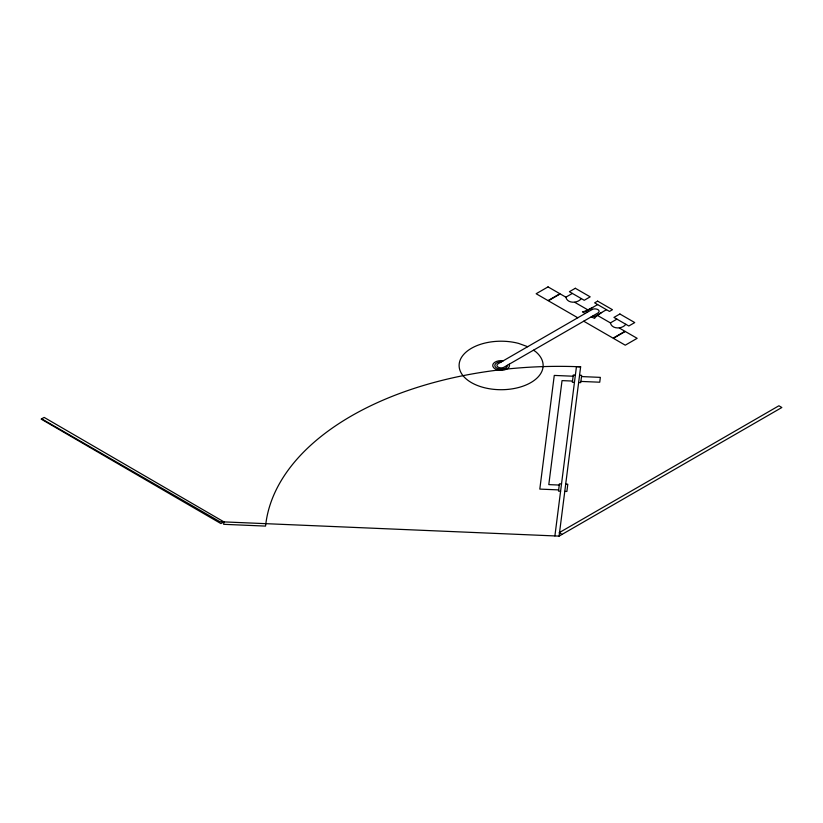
<?xml version="1.0" encoding="UTF-8"?>
<svg xmlns="http://www.w3.org/2000/svg" width="823" height="823" viewBox="0 0 823 823"><rect width="100%" height="100%" fill="white"/><g stroke="black" fill="none" stroke-linecap="round" stroke-linejoin="round"><path stroke-width="1.23" d="M223.959 521.895L220.924 523.572L41.15 419.092L44.175 417.415L223.959 521.895L223.65 524.313L265.541 526.092L265.85 523.675A294.027 169.754 0 0 1 580.637 366.811L559.084 536.112L219.916 521.72L41.706 418.835M554.897 535.938L576.45 366.636L580.637 366.811M601.664 312.483L597.436 315.538A15.472 8.93 0 0 0 594.597 318.347L591.192 316.886M585.256 313.46L582.468 311.845L583.168 311.691A15.009 8.672 0 0 0 587.787 309.911L592.632 307.473M577.777 317.771L548.334 300.776L560.216 293.914L565.864 297.175L572.366 293.42M565.864 297.175C567.232 303.769 577.818 303.522 581.275 298.564M597.632 304.582L585.657 311.495L587.159 312.359M606.489 309.695L594.515 316.608L593.095 315.785M597.549 315.466L610.409 322.894L616.911 319.139M610.409 322.894C611.787 329.488 622.373 329.241 625.83 324.283M559.084 536.112L781.85 407.508L778.918 405.77L559.187 532.697L562.119 534.436M575.37 375.103L573.281 375.01L572.355 382.273L574.444 382.356M579.557 375.278L581.655 375.37L580.729 382.623L578.641 382.541M573.127 376.224L554.27 375.422L539.806 489.099L558.652 489.901M581.501 376.574L600.348 377.376L599.741 382.211L580.884 381.419M572.51 381.059L562.037 380.617L548.797 484.613L559.27 485.056M561.523 483.934L559.424 483.852L558.498 491.105L560.597 491.197M565.71 484.119L567.798 484.202L566.882 491.465L564.784 491.372M501.444 361.842L501.125 361.822A6.296 3.642 0 0 0 494.818 365.463A6.296 3.642 0 0 0 501.125 369.095A6.296 3.642 0 0 0 507.421 365.463L507.38 365.278M527.687 346.699L518.572 343.397A42.004 24.248 0 0 0 459.244 363.529A42.004 24.248 0 0 0 512.307 388.837A42.004 24.248 0 0 0 535.341 351.4L533.448 350.228M574.773 302.319L587.859 309.87M619.328 328.038L624.966 331.299L613.084 338.16L583.723 321.207M509.231 364.208A8.405 4.845 0 0 1 501.855 370.288A8.405 4.845 0 0 1 492.751 365.042A8.405 4.845 0 0 1 503.295 360.772M548.036 286.888L536.154 293.739L548.036 300.601L559.918 293.739L548.036 286.888M575.328 288.276L569.393 291.702L584.248 300.282L590.184 296.846L575.328 288.276M597.611 301.136L594.638 302.854L609.483 311.423L612.456 309.705L597.611 301.136M591.943 309.592L498.152 363.745A4.197 2.428 0 0 0 498.152 367.171A4.197 2.428 0 0 0 504.088 367.171L597.879 313.028A4.197 2.428 0 0 0 597.879 309.592A4.197 2.428 0 0 0 591.943 309.592M619.884 313.995L613.948 317.421L628.793 326.001L634.739 322.575L619.884 313.995M625.264 331.474L613.382 338.325L625.264 345.187L637.146 338.325L625.264 331.474"/></g></svg>
